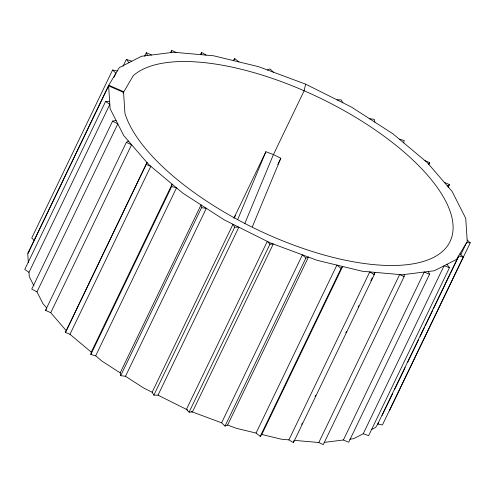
<?xml version="1.0" encoding="UTF-8"?>
<svg xmlns="http://www.w3.org/2000/svg" width="495" height="495" viewBox="0 0 495 495"><rect width="100%" height="100%" fill="white"/><g stroke="black" fill="none" stroke-linecap="round" stroke-linejoin="round"><path stroke-width="0.74" d="M171.548 52.501L171.715 50.391L176.195 52.47M294.018 440.327L318.811 442.53L323.291 444.609L404.13 276.637L404.297 274.521M90.833 354.507L91.278 352.143L172.118 184.171L171.672 186.535L90.833 354.507L95.671 355.825L102.094 361.208L120.186 372.871L120.693 375.674L125.483 376.287L143.581 387.95L152.151 392.232L153.871 395.14L158.01 395.165L187.624 409.959M403.728 142.857L404.174 140.493L399.335 139.175M234.679 217.769L235.181 215.504M29.422 250.68L27.918 253.199L108.758 85.22L119.276 67.629L141.459 56.282L173.621 52.241L213.574 55.786L238.961 61.925L258.594 66.677L305.613 84.156L304.14 90.771L273.444 154.545L244.691 223.79M200.989 54.673L201.583 52.371L206.099 55.124M191.212 411.518L221.599 422.817L225.015 426.084L227.613 425.057L236.412 428.33L256.045 433.075L260.24 436.373L261.793 434.468L281.432 439.214L288.907 439.876L293.424 442.629L293.869 440.903M293.424 442.629L374.263 274.651L374.864 272.355L373.861 274.434M65.439 332.461L147.003 162.608L65.439 332.461L69.974 334.298L91.278 352.143M428.843 164.414L429.567 162.539L425.032 160.708M237.718 219.545L265.877 151.73L273.444 154.545L280.82 158.233L252.363 226.76M117.278 70.971L112.606 69.993L31.754 237.965L34.582 240.762M123.038 93.109L133.328 75.617A179.939 72.901 25.7 0 1 395.499 144.942A179.939 72.901 25.7 0 1 368.93 264.107A179.939 72.901 25.7 0 1 124.938 113.275L123.558 92.379L108.609 85.883L27.77 253.861L28.357 262.721M113.906 77.424L115.91 73.26L112.606 69.993M109.636 101.395L105.59 101.469L24.75 269.447L28.988 272.343L29.279 276.68L33.907 285.819M123.02 66.311L126.361 59.369L131.781 61.231M28.988 272.343L109.834 104.365L105.59 101.469M116.071 120.452L112.594 121.12L31.754 289.092L36.97 291.864L42.929 303.614L46.641 307.927M144.645 56.22L146.316 52.755L151.594 55.007M36.97 291.864L117.816 123.892L112.594 121.12M66.163 330.586L50.75 312.698L45.49 310.371L126.33 142.393L128.415 141.032M170.713 52.47L171.715 50.391M50.75 312.698L131.596 144.719L126.33 142.393M200.58 54.456L201.583 52.371M69.974 334.298L150.814 166.32L146.285 164.482M234.098 60.019L234.766 58.627L238.961 61.925M95.671 355.825L176.511 187.853L171.672 186.535M120.186 372.871L201.032 204.893L201.533 207.696L120.693 375.674M125.483 376.287L206.328 208.308L201.533 207.696M233.863 218.246L265.877 151.73M152.151 392.232L232.99 224.254L234.717 227.168L153.871 395.14M158.01 395.165L238.856 227.186L234.717 227.168M277.819 164.47L280.82 158.233M189.096 412.162L269.942 244.19L273.265 243.992L192.419 411.97L189.096 412.162L186.442 409.365L267.281 241.393L269.942 244.19M221.599 422.817L302.439 254.838L305.854 258.112L308.459 257.078L227.613 425.057M225.015 426.084L305.854 258.112M256.045 433.075L336.891 265.097L341.08 268.395L260.24 436.373M261.793 434.468L342.639 266.489L341.08 268.395M288.907 439.876L369.746 271.897L374.263 274.651M301.703 424.364L302.371 422.978M315.061 396.6L315.73 395.214M345.795 332.739L346.463 331.353M358.157 307.061L358.825 305.669M370.854 280.684L372.19 277.905M428.899 163.932L429.567 162.539M318.811 442.53L399.651 274.552L404.13 276.637M448.179 187.407L449.516 184.629L444.256 182.302M343.412 439.993L424.258 272.015L429.53 274.273L348.69 442.245L343.412 439.993L324.194 442.406M363.225 433.769L444.065 265.79L449.491 267.653L368.645 435.631L363.225 433.769L353.548 438.719L349.786 439.189M382.103 415.491L392.795 393.278M394.466 389.812L405.151 367.599M407.824 362.043L418.516 339.836M420.187 336.365L424.531 327.337M425.199 325.951L432.884 309.988M433.552 308.595L450.252 273.89M450.92 272.504L458.271 257.233M460.56 255.16L466.575 242.668L470.25 242.816L389.41 410.794M463.24 257.029L382.394 425.007L377.728 424.029L458.574 256.051L463.24 257.029L459.942 253.762M378.415 422.885L375.73 427.371L371.213 429.685M233.213 60.532L234.766 58.627M45.49 310.371L46.53 309.691M447.43 185.996L449.516 184.629M267.393 69.944L269.992 68.916L273.407 72.183M336.99 99.835L341.135 99.854L342.856 102.768M305.613 84.156L351.425 107.05L369.53 118.707L374.325 119.32L374.826 122.123M108.758 85.22L123.7 91.724M369.53 118.707L392.912 133.792L427.241 162.558L452.077 191.386L465.727 218.32L467.261 241.517L456.569 259.399L434.387 270.74L402.225 274.781L362.272 271.235L317.252 260.351L270.233 242.866L224.421 219.972L182.933 193.229L148.605 164.464L123.769 135.636L110.119 108.702L108.609 85.883M467.162 240.019L470.25 242.816M446.898 264.342L449.491 267.653M126.361 59.369L128.948 62.679M428.373 271.495L429.53 274.273M146.316 52.755L147.473 55.527"/></g></svg>
